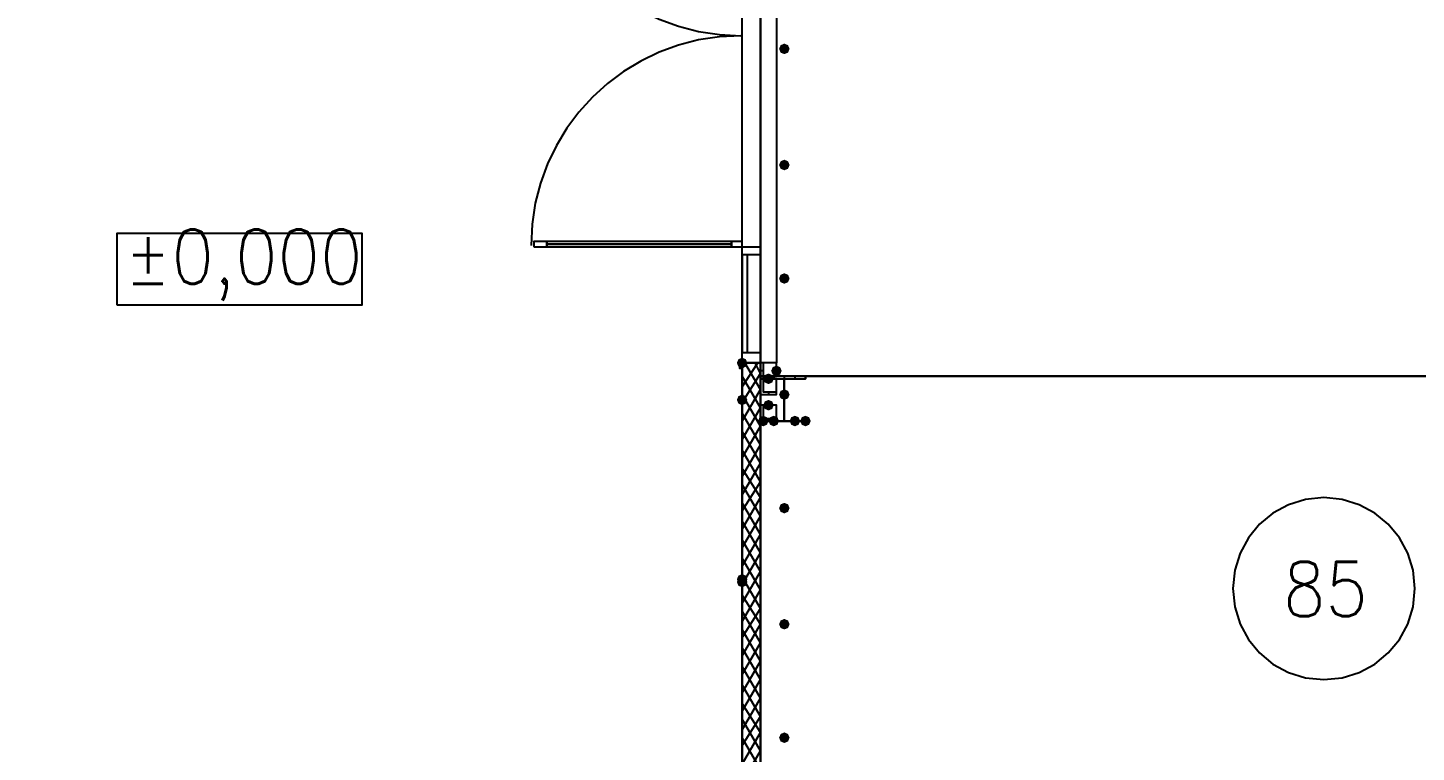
# Model space of a CAD drawing. Header units: millimetres. Extents: x 0 to 420, y 0 to 297.
# Drawn here: x 243.43 to 265.71, y 152.42 to 164.04 of the extents above; entities that cross this region are included whole.
import ezdxf

# ---------------------------------------------------------------- set-up
doc = ezdxf.new("R2010")
doc.units = ezdxf.units.MM
doc.layers.get('0').update_dxf_attribs({"linetype": 'CONTINUOUS'})
doc.styles.get("Standard").update_dxf_attribs({"font": 'STANDARD'})

msp = doc.modelspace()

# ---------------------------------------------------------------- hatches: boundary and pattern name
at = {"true_color": 0x000007}
for points in [[(255.651, 163.703), (255.626129, 163.643204), (255.566333, 163.618333), (255.506538, 163.643204), (255.481667, 163.703), (255.506537, 163.762796), (255.566333, 163.787667), (255.626129, 163.762796)], [(255.651, 161.840333), (255.626129, 161.780537), (255.566333, 161.755667), (255.506538, 161.780537), (255.481667, 161.840333), (255.506537, 161.900129), (255.566333, 161.925), (255.626129, 161.900129)], [(255.651, 160.02), (255.626129, 159.960204), (255.566333, 159.935333), (255.506538, 159.960204), (255.481667, 160.02), (255.506537, 160.079796), (255.566333, 160.104667), (255.626129, 160.079796)], [(255.524, 158.538333), (255.499129, 158.478537), (255.439333, 158.453667), (255.379538, 158.478537), (255.354667, 158.538333), (255.379537, 158.598129), (255.439333, 158.623), (255.499129, 158.598129)], [(255.397, 158.411333), (255.372129, 158.351537), (255.312333, 158.326667), (255.252537, 158.351537), (255.227667, 158.411333), (255.252537, 158.471129), (255.312333, 158.496), (255.372129, 158.471129)], [(255.651, 158.157333), (255.626129, 158.097537), (255.566333, 158.072667), (255.506538, 158.097537), (255.481667, 158.157333), (255.506537, 158.217129), (255.566333, 158.242), (255.626129, 158.217129)], [(255.397, 157.988), (255.372129, 157.928204), (255.312333, 157.903333), (255.252537, 157.928204), (255.227667, 157.988), (255.252537, 158.047796), (255.312333, 158.072667), (255.372129, 158.047796)], [(255.312333, 157.734), (255.287463, 157.674204), (255.227667, 157.649333), (255.167871, 157.674204), (255.143, 157.734), (255.167871, 157.793796), (255.227667, 157.818667), (255.287462, 157.793796)], [(255.481667, 157.734), (255.456796, 157.674204), (255.397, 157.649333), (255.337204, 157.674204), (255.312333, 157.734), (255.337204, 157.793796), (255.397, 157.818667), (255.456796, 157.793796)], [(255.820333, 157.734), (255.795462, 157.674204), (255.735667, 157.649333), (255.675871, 157.674204), (255.651, 157.734), (255.675871, 157.793796), (255.735667, 157.818667), (255.795462, 157.793796)], [(255.989667, 157.734), (255.964796, 157.674204), (255.905, 157.649333), (255.845204, 157.674204), (255.820333, 157.734), (255.845204, 157.793796), (255.905, 157.818667), (255.964796, 157.793796)], [(255.651, 156.337), (255.626129, 156.277204), (255.566333, 156.252333), (255.506538, 156.277204), (255.481667, 156.337), (255.506537, 156.396796), (255.566333, 156.421667), (255.626129, 156.396796)], [(255.651, 154.474333), (255.626129, 154.414537), (255.566333, 154.389667), (255.506538, 154.414537), (255.481667, 154.474333), (255.506537, 154.534129), (255.566333, 154.559), (255.626129, 154.534129)], [(255.651, 152.654), (255.626129, 152.594204), (255.566333, 152.569333), (255.506538, 152.594204), (255.481667, 152.654), (255.506537, 152.713796), (255.566333, 152.738667), (255.626129, 152.713796)]]:
    msp.add_hatch(color=0, dxfattribs=at).paths.add_polyline_path(points, flags=0)
at = {"true_color": 0x0000fe}
for points in [[(254.973667, 158.665333), (254.948796, 158.605537), (254.889, 158.580667), (254.829204, 158.605537), (254.804333, 158.665333), (254.829204, 158.725129), (254.889, 158.75), (254.948796, 158.725129)], [(254.973667, 158.665333), (254.948796, 158.605537), (254.889, 158.580667), (254.829204, 158.605537), (254.804333, 158.665333), (254.829204, 158.725129), (254.889, 158.75), (254.948796, 158.725129)], [(254.973667, 158.072667), (254.948796, 158.012871), (254.889, 157.988), (254.829204, 158.012871), (254.804333, 158.072667), (254.829204, 158.132462), (254.889, 158.157333), (254.948796, 158.132463)], [(254.973667, 158.072667), (254.948796, 158.012871), (254.889, 157.988), (254.829204, 158.012871), (254.804333, 158.072667), (254.829204, 158.132462), (254.889, 158.157333), (254.948796, 158.132463)], [(254.973667, 155.194), (254.948796, 155.134204), (254.889, 155.109333), (254.829204, 155.134204), (254.804333, 155.194), (254.829204, 155.253796), (254.889, 155.278667), (254.948796, 155.253796)], [(254.973667, 155.151667), (254.948796, 155.091871), (254.889, 155.067), (254.829204, 155.091871), (254.804333, 155.151667), (254.829204, 155.211462), (254.889, 155.236333), (254.948796, 155.211463)]]:
    msp.add_hatch(color=0, dxfattribs=at).paths.add_polyline_path(points, flags=0)
at = {"true_color": 0x000007}
h = msp.add_hatch(color=0, dxfattribs=at)
h.paths.add_polyline_path([(254.889, 158.665333), (254.889, 158.072667)], flags=0)
h.paths.add_polyline_path([(254.889, 158.072667), (254.889, 158.665333)], flags=0)
h = msp.add_hatch(color=0, dxfattribs=at)
h.paths.add_polyline_path([(254.889, 158.072667), (254.889, 140.716)], flags=0)
h.paths.add_polyline_path([(254.889, 140.716), (254.889, 158.072667)], flags=0)

# ---------------------------------------------------------------- linework, layer by layer
at = {"color": 0, "true_color": 0x000008}
for points in [[(254.889, 187.409667), (238.802333, 187.409667), (238.802333, 140.335), (254.889, 140.335)], [(255.185333, 158.453667), (376.639667, 158.453667), (376.639667, 169.291), (255.185333, 169.291)]]:
    msp.add_lwpolyline(points, close=True, dxfattribs=at)
at = {"color": 0, "true_color": 0x000007}
for points in [[(255.185333, 163.872333), (255.185333, 169.079333), (255.312333, 169.079333)], [(255.312333, 169.079333), (255.439333, 169.079333), (255.439333, 163.872333)], [(251.502333, 167.280167), (251.519709, 166.936064), (251.570708, 166.601901), (251.65364, 166.27937), (251.766811, 165.970162), (251.908531, 165.675969), (252.077108, 165.398484), (252.27085, 165.139396), (252.488065, 164.900399), (252.727063, 164.683183), (252.98615, 164.489441), (253.263636, 164.320864), (253.557829, 164.179144), (253.867037, 164.065973), (254.189568, 163.983042), (254.52373, 163.932042), (254.867833, 163.914667)], [(254.867833, 163.914667), (254.52373, 163.897291), (254.189568, 163.846292), (253.867037, 163.76336), (253.557829, 163.650189), (253.263636, 163.508469), (252.98615, 163.339892), (252.727063, 163.14615), (252.488065, 162.928935), (252.27085, 162.689937), (252.077108, 162.43085), (251.908531, 162.153364), (251.766811, 161.859171), (251.65364, 161.549963), (251.570708, 161.227432), (251.519709, 160.89327), (251.502333, 160.549167)], [(255.312333, 158.665333), (255.185333, 158.665333), (255.185333, 163.872333)], [(255.439333, 163.872333), (255.439333, 158.665333), (255.312333, 158.665333)], [(251.756333, 160.570333), (254.719667, 160.570333)], [(254.973667, 158.834667), (254.973667, 160.401)], [(255.185333, 158.834667), (255.185333, 160.401)], [(254.889, 158.580667), (254.973667, 158.665333)], [(254.889, 158.284333), (255.143, 158.665333)], [(254.889, 158.072667), (254.889, 158.665333), (254.889, 158.072667), (254.889, 158.665333)], [(255.185333, 158.665333), (254.889, 158.665333), (254.889, 158.580667)], [(254.889, 158.665333), (254.889, 140.335)], [(255.185333, 158.242), (254.931333, 158.665333)], [(255.185333, 158.496), (255.100667, 158.665333)], [(255.185333, 151.765), (255.185333, 158.665333)], [(254.889, 158.030333), (255.185333, 158.496)], [(255.185333, 157.945667), (254.889, 158.453667)], [(255.227667, 158.538333), (255.185333, 158.538333)], [(255.227667, 158.453667), (255.227667, 158.411333)], [(255.397, 158.453667), (255.397, 158.411333)], [(255.566333, 158.453667), (255.566333, 157.734)], [(255.735667, 158.453667), (255.735667, 158.411333)], [(255.905, 158.453667), (255.905, 158.411333)], [(254.889, 157.734), (255.185333, 158.242)], [(255.312333, 158.199667), (255.312333, 158.157333)], [(255.185333, 157.649333), (254.889, 158.157333)], [(254.889, 140.716), (254.889, 158.072667), (254.889, 140.716), (254.889, 158.072667)], [(254.889, 157.437667), (255.185333, 157.945667)], [(255.185333, 157.353), (254.889, 157.861)], [(255.312333, 157.776333), (255.312333, 157.734)], [(254.889, 157.141333), (255.185333, 157.649333)], [(255.185333, 157.056667), (254.889, 157.564667)], [(254.889, 156.845), (255.185333, 157.353)], [(255.185333, 156.760333), (254.889, 157.268333)], [(254.889, 156.548667), (255.185333, 157.056667)], [(255.185333, 156.506333), (254.889, 156.972)], [(254.889, 156.294667), (255.185333, 156.760333)], [(255.185333, 156.21), (254.889, 156.718)], [(254.889, 155.998333), (255.185333, 156.506333)], [(255.185333, 155.913667), (254.889, 156.421667)], [(265.684, 155.045833), (265.654328, 155.340175), (265.569227, 155.614326), (265.43457, 155.862413), (265.25623, 156.078563), (265.04008, 156.256903), (264.791993, 156.39156), (264.517842, 156.476661), (264.2235, 156.506333), (263.929158, 156.476661), (263.655007, 156.39156), (263.40692, 156.256903), (263.19077, 156.078563), (263.01243, 155.862413), (262.877773, 155.614326), (262.792672, 155.340175), (262.763, 155.045833)], [(254.889, 155.702), (255.185333, 156.21)], [(255.185333, 155.617333), (254.889, 156.125333)], [(254.889, 155.405667), (255.185333, 155.913667)], [(255.185333, 155.321), (254.889, 155.829)], [(254.889, 155.109333), (255.185333, 155.617333)], [(255.185333, 155.024667), (254.889, 155.532667)], [(254.889, 154.813), (255.185333, 155.321)], [(255.185333, 154.728333), (254.889, 155.236333)], [(254.889, 154.516667), (255.185333, 155.024667)], [(255.185333, 154.474333), (254.889, 154.94)], [(262.763, 155.045833), (262.792672, 154.751492), (262.877773, 154.477341), (263.01243, 154.229254), (263.19077, 154.013104), (263.40692, 153.834764), (263.655007, 153.700107), (263.929158, 153.615005), (264.2235, 153.585333), (264.517842, 153.615005), (264.791993, 153.700107), (265.04008, 153.834764), (265.25623, 154.013104), (265.43457, 154.229254), (265.569227, 154.477341), (265.654328, 154.751492), (265.684, 155.045833)], [(254.889, 154.262667), (255.185333, 154.728333)], [(255.185333, 154.178), (254.889, 154.686)], [(254.889, 153.966333), (255.185333, 154.474333)], [(255.185333, 153.881667), (254.889, 154.389667)], [(254.889, 153.67), (255.185333, 154.178)], [(255.185333, 153.585333), (254.889, 154.093333)], [(254.889, 153.373667), (255.185333, 153.881667)], [(255.185333, 153.289), (254.889, 153.797)], [(254.889, 153.077333), (255.185333, 153.585333)], [(255.185333, 152.992667), (254.889, 153.500667)], [(254.889, 152.781), (255.185333, 153.289)], [(255.185333, 152.738667), (254.889, 153.204333)], [(254.889, 152.527), (255.185333, 152.992667)], [(255.185333, 152.442333), (254.889, 152.950333)], [(254.889, 152.230667), (255.185333, 152.738667)], [(255.185333, 152.146), (254.889, 152.654)], [(254.889, 151.934333), (255.185333, 152.442333)]]:
    msp.add_lwpolyline(points, dxfattribs=at)
for points in [[(244.856, 159.596667), (248.793, 159.596667), (248.793, 160.739667), (244.856, 160.739667)], [(251.544667, 160.528), (251.756333, 160.528), (251.756333, 160.612667), (251.544667, 160.612667)], [(251.756333, 160.570333), (254.719667, 160.570333), (254.719667, 160.612667), (251.756333, 160.612667)], [(251.756333, 160.528), (254.719667, 160.528), (254.719667, 160.570333), (251.756333, 160.570333)], [(254.889, 160.612667), (254.719667, 160.612667), (254.719667, 160.528), (254.889, 160.528)], [(255.185333, 160.401), (254.889, 160.401), (254.889, 160.528), (255.016, 160.528), (255.185333, 160.528)], [(255.185333, 158.834667), (255.185333, 160.401), (254.889, 160.401), (254.889, 158.834667)], [(254.846667, 158.707667), (254.846667, 158.580667), (254.889, 158.580667), (254.889, 158.707667)], [(254.889, 158.665333), (254.889, 158.834667), (255.185333, 158.834667), (255.185333, 158.665333)], [(254.889, 158.665333), (254.889, 158.072667)], [(254.889, 158.072667), (254.889, 158.665333)], [(255.185333, 158.665333), (254.889, 158.665333)], [(254.889, 158.580667), (254.889, 158.665333)], [(254.889, 158.072667), (254.889, 158.665333)], [(254.889, 158.072667), (254.889, 158.665333)], [(255.439333, 158.453667), (255.439333, 158.665333), (255.227667, 158.665333), (255.227667, 158.453667), (255.439333, 158.453667), (255.439333, 158.665333), (255.185333, 158.665333), (255.185333, 158.453667)], [(255.905, 158.453667), (255.185333, 158.453667), (255.185333, 158.411333), (255.566333, 158.411333), (255.566333, 157.734), (255.185333, 157.734), (255.905, 157.734), (255.566333, 157.734), (255.566333, 158.411333), (255.905, 158.411333)], [(255.439333, 158.411333), (255.227667, 158.411333), (255.227667, 158.199667), (255.439333, 158.199667), (255.439333, 158.411333), (255.185333, 158.411333), (255.185333, 158.157333), (255.439333, 158.157333)], [(254.889, 158.072667), (254.889, 140.716)], [(254.889, 140.716), (254.889, 158.072667)], [(254.889, 140.716), (254.889, 158.072667)], [(254.889, 140.716), (254.889, 158.072667)], [(255.439333, 157.988), (255.227667, 157.988), (255.227667, 157.776333), (255.439333, 157.776333), (255.439333, 157.988), (255.185333, 157.988), (255.185333, 157.734), (255.439333, 157.734)]]:
    msp.add_lwpolyline(points, close=True, dxfattribs=at)
at = {"color": 0, "true_color": 0x0000ab}
msp.add_lwpolyline([(272.796, 158.453667), (255.185333, 158.453667), (255.185333, 151.765), (272.796, 151.765)], close=True, dxfattribs=at)

# ---------------------------------------------------------------- texts
at = {"color": 0, "true_color": 0x000007, "char_height": 0.872032, "attachment_point": 1}
for s, insert, width in [('%%P0,000', (244.982997, 160.807369), 3.43968177), ('85', (263.56734, 155.473362), 1.06581688)]:
    msp.add_mtext(s, dxfattribs=dict(at, insert=insert, width=width))

doc.saveas('drawing.dxf')
